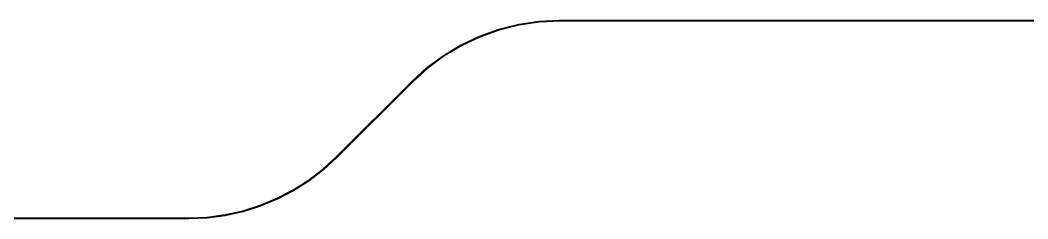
# Model space of a CAD drawing. Header units: metres. Extents: x 0 to 117, y 0 to 64.
# Drawn here: x 68.5 to 92.64, y 40.73 to 45.5 of the extents above; entities that cross this region are included whole.
import ezdxf

# ---------------------------------------------------------------- set-up
doc = ezdxf.new("R2010")
doc.units = ezdxf.units.M

msp = doc.modelspace()

# ---------------------------------------------------------------- linework, layer by layer
for points in [[(64.502, 40.759), (72.544, 40.759), (72.544, 40.759), (72.544, 40.759), (72.544, 40.759), (72.979, 40.778), (72.979, 40.778), (72.979, 40.778), (72.979, 40.778), (73.41, 40.835), (73.41, 40.835), (73.41, 40.835), (73.41, 40.835), (73.835, 40.929), (73.835, 40.929), (73.835, 40.929), (73.835, 40.929), (74.25, 41.06), (74.25, 41.06), (74.25, 41.06), (74.25, 41.06), (74.652, 41.226), (74.652, 41.226), (74.652, 41.226), (74.652, 41.226), (75.038, 41.427), (75.038, 41.427), (75.038, 41.427), (75.038, 41.427), (75.405, 41.661), (75.405, 41.661), (75.405, 41.661), (75.405, 41.661), (75.75, 41.926), (75.75, 41.926), (75.75, 41.926), (75.75, 41.926), (76.071, 42.22), (76.071, 42.22), (76.071, 42.22), (76.071, 42.22), (77.88, 44.029), (77.881, 44.03), (78.244, 44.359), (78.245, 44.36), (78.639, 44.652), (78.641, 44.653), (79.061, 44.905), (79.062, 44.906), (79.506, 45.116), (79.507, 45.116), (79.969, 45.281), (79.97, 45.282), (80.446, 45.401), (80.448, 45.401), (80.933, 45.473), (80.934, 45.473), (81.424, 45.497), (81.425, 45.497), (102.184, 45.497)], [(102.184, 45.472), (81.425, 45.472), (81.425, 45.472), (81.425, 45.472), (81.425, 45.472), (80.936, 45.448), (80.936, 45.448), (80.936, 45.448), (80.936, 45.448), (80.452, 45.376), (80.452, 45.376), (80.452, 45.376), (80.452, 45.376), (79.977, 45.257), (79.977, 45.257), (79.977, 45.257), (79.977, 45.257), (79.516, 45.092), (79.516, 45.092), (79.516, 45.092), (79.516, 45.092), (79.074, 44.883), (79.074, 44.883), (79.074, 44.883), (79.074, 44.883), (78.654, 44.632), (78.654, 44.632), (78.654, 44.632), (78.654, 44.632), (78.261, 44.34), (78.261, 44.34), (78.261, 44.34), (78.261, 44.34), (77.898, 44.011), (77.898, 44.011), (77.898, 44.011), (77.898, 44.011), (76.089, 42.202), (76.088, 42.201), (75.767, 41.907), (75.766, 41.906), (75.42, 41.64), (75.419, 41.64), (75.051, 41.405), (75.05, 41.405), (74.663, 41.203), (74.662, 41.203), (74.259, 41.036), (74.258, 41.036), (73.842, 40.905), (73.841, 40.904), (73.415, 40.81), (73.414, 40.81), (72.982, 40.753), (72.981, 40.753), (72.545, 40.734), (72.544, 40.734), (64.503, 40.734)]]:
    msp.add_lwpolyline(points)

doc.saveas('drawing.dxf')
